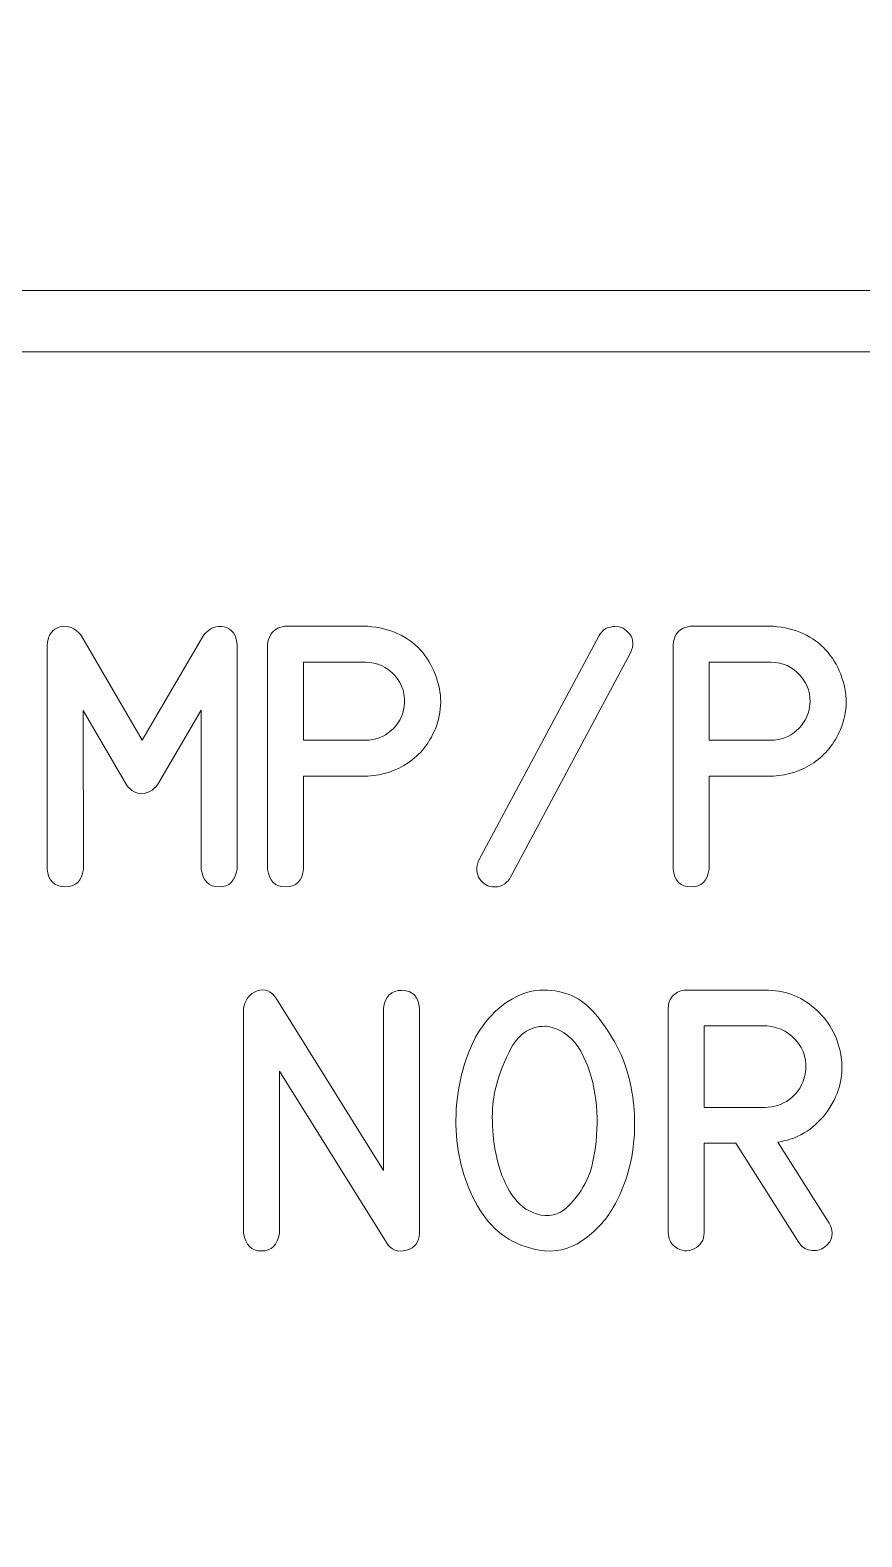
# Model space of a CAD drawing. Header units: millimetres. Extents: x -288 to 359, y -150 to 98.
# Drawn here: x -106.41 to -96.28, y -69.56 to -51.21 of the extents above; entities that cross this region are included whole.
import ezdxf

# ---------------------------------------------------------------- set-up
doc = ezdxf.new("R2010")
doc.units = ezdxf.units.MM
doc.header["$MEASUREMENT"] = 0
doc.layers.add('Cut', color=7, linetype='Continuous', plot=False)
doc.layers.add('Engrave', color=7, linetype='Continuous')

msp = doc.modelspace()

# ---------------------------------------------------------------- linework, layer by layer
at = {"layer": 'Cut', "color": 250, "lineweight": 9}
msp.add_open_spline([(-125.3294, 95.8698), (-125.5948, 95.8696), (-125.8492, 95.764), (-126.0368, 95.5762), (-126.0368, 95.5762), (-126.2243, 95.3885), (-126.3296, 95.1352), (-126.3294, 94.8698), (-126.3294, 94.8698), (-126.3294, 94.8698), (-126.3294, 90.3823), (-126.3294, 90.3823), (-126.3294, 90.3823), (-126.3292, 90.1169), (-126.2236, 89.8624), (-126.0359, 89.6749), (-126.0359, 89.6749), (-125.8481, 89.4874), (-125.5948, 89.3821), (-125.3294, 89.3823), (-125.3294, 89.3823), (-125.3294, 89.3823), (-122.8669, 89.3823), (-122.8669, 89.3823), (-122.8669, 89.3823), (-120.5447, 89.3823), (-118.3988, 88.1434), (-117.2377, 86.1323), (-117.2377, 86.1323), (-116.0766, 84.1212), (-116.0766, 81.6434), (-117.2377, 79.6323), (-117.2377, 79.6323), (-118.3988, 77.6212), (-120.5447, 76.3823), (-122.8669, 76.3823), (-122.8669, 76.3823), (-122.8669, 76.3823), (-125.3294, 76.3823), (-125.3294, 76.3823), (-125.3294, 76.3823), (-125.5948, 76.3821), (-125.8492, 76.2765), (-126.0368, 76.0887), (-126.0368, 76.0887), (-126.2243, 75.901), (-126.3296, 75.6477), (-126.3294, 75.3823), (-126.3294, 75.3823), (-126.3294, 75.3823), (-126.3294, 23.7073), (-126.3294, 23.7073), (-126.3294, 23.7073), (-126.3292, 23.4419), (-126.2236, 23.1874), (-126.0359, 22.9999), (-126.0359, 22.9999), (-125.8481, 22.8124), (-125.5948, 22.7071), (-125.3294, 22.7073), (-125.3294, 22.7073), (-125.3294, 22.7073), (-122.8669, 22.7073), (-122.8669, 22.7073), (-122.8669, 22.7073), (-120.5447, 22.7073), (-118.3988, 21.4684), (-117.2377, 19.4573), (-117.2377, 19.4573), (-116.0766, 17.4462), (-116.0766, 14.9684), (-117.2377, 12.9573), (-117.2377, 12.9573), (-118.3988, 10.9462), (-120.5447, 9.7073), (-122.8669, 9.7073), (-122.8669, 9.7073), (-122.8669, 9.7073), (-125.3294, 9.7073), (-125.3294, 9.7073), (-125.3294, 9.7073), (-125.5948, 9.7071), (-125.8492, 9.6015), (-126.0368, 9.4137), (-126.0368, 9.4137), (-126.2243, 9.226), (-126.3296, 8.9727), (-126.3294, 8.7073), (-126.3294, 8.7073), (-126.3294, 8.7073), (-126.3294, -62.0177), (-126.3294, -62.0177), (-126.3294, -62.0177), (-126.3292, -62.2831), (-126.2236, -62.5376), (-126.0359, -62.7251), (-126.0359, -62.7251), (-125.8481, -62.9126), (-125.5948, -63.0179), (-125.3294, -63.0177), (-125.3294, -63.0177), (-125.3294, -63.0177), (-122.8669, -63.0177), (-122.8669, -63.0177), (-122.8669, -63.0177), (-120.5447, -63.0177), (-118.3988, -64.2566), (-117.2377, -66.2677), (-117.2377, -66.2677), (-116.0766, -68.2788), (-116.0766, -70.7566), (-117.2377, -72.7677), (-117.2377, -72.7677), (-118.3988, -74.7788), (-120.5447, -76.0177), (-122.8669, -76.0177), (-122.8669, -76.0177), (-122.8669, -76.0177), (-125.3294, -76.0177), (-125.3294, -76.0177), (-125.3294, -76.0177), (-125.5948, -76.0179), (-125.8492, -76.1235), (-126.0368, -76.3113), (-126.0368, -76.3113), (-126.2243, -76.499), (-126.3296, -76.7523), (-126.3294, -77.0177), (-126.3294, -77.0177), (-126.3294, -77.0177), (-126.3294, -128.6927), (-126.3294, -128.6927), (-126.3294, -128.6927), (-126.3292, -128.9581), (-126.2236, -129.2126), (-126.0359, -129.4001), (-126.0359, -129.4001), (-125.8481, -129.5876), (-125.5948, -129.6929), (-125.3294, -129.6927), (-125.3294, -129.6927), (-125.3294, -129.6927), (-122.8669, -129.6927), (-122.8669, -129.6927), (-122.8669, -129.6927), (-120.5447, -129.6927), (-118.3988, -130.9316), (-117.2377, -132.9427), (-117.2377, -132.9427), (-116.0766, -134.9538), (-116.0766, -137.4316), (-117.2377, -139.4427), (-117.2377, -139.4427), (-118.3988, -141.4538), (-120.5447, -142.6927), (-122.8669, -142.6927), (-122.8669, -142.6927), (-122.8669, -142.6927), (-125.3294, -142.6927), (-125.3294, -142.6927), (-125.3294, -142.6927), (-125.5948, -142.6929), (-125.8492, -142.7985), (-126.0368, -142.9863), (-126.0368, -142.9863), (-126.2243, -143.174), (-126.3296, -143.4273), (-126.3294, -143.6927), (-126.3294, -143.6927), (-126.3294, -143.6927), (-126.3294, -148.1802), (-126.3294, -148.1802), (-126.3294, -148.1802), (-126.3292, -148.4456), (-126.2236, -148.7001), (-126.0359, -148.8876), (-126.0359, -148.8876), (-125.8481, -149.0751), (-125.5948, -149.1804), (-125.3294, -149.1802), (-125.3294, -149.1802), (-125.3294, -149.1802), (16.1206, -149.1802), (16.1206, -149.1802), (16.1206, -149.1802), (16.386, -149.1801), (16.6404, -149.0745), (16.828, -148.8867), (16.828, -148.8867), (17.0155, -148.6989), (17.1208, -148.4456), (17.1206, -148.1802), (17.1206, -148.1802), (17.1206, -148.1802), (17.1206, -143.6927), (17.1206, -143.6927), (17.1206, -143.6927), (17.1204, -143.4273), (17.0149, -143.1729), (16.8271, -142.9854), (16.8271, -142.9854), (16.6393, -142.7978), (16.386, -142.6926), (16.1206, -142.6927), (16.1206, -142.6927), (16.1206, -142.6927), (13.6581, -142.6927), (13.6581, -142.6927), (13.6581, -142.6927), (11.3359, -142.6927), (9.1901, -141.4538), (8.029, -139.4427), (8.029, -139.4427), (6.8678, -137.4316), (6.8678, -134.9538), (8.029, -132.9427), (8.029, -132.9427), (9.1901, -130.9316), (11.3359, -129.6927), (13.6581, -129.6927), (13.6581, -129.6927), (13.6581, -129.6927), (16.1206, -129.6927), (16.1206, -129.6927), (16.1206, -129.6927), (16.386, -129.6926), (16.6404, -129.587), (16.828, -129.3992), (16.828, -129.3992), (17.0155, -129.2114), (17.1208, -128.9581), (17.1206, -128.6927), (17.1206, -128.6927), (17.1206, -128.6927), (17.1206, -77.0177), (17.1206, -77.0177), (17.1206, -77.0177), (17.1204, -76.7523), (17.0149, -76.4979), (16.8271, -76.3104), (16.8271, -76.3104), (16.6393, -76.1228), (16.386, -76.0176), (16.1206, -76.0177), (16.1206, -76.0177), (16.1206, -76.0177), (13.6581, -76.0177), (13.6581, -76.0177), (13.6581, -76.0177), (11.3359, -76.0177), (9.1901, -74.7788), (8.029, -72.7677), (8.029, -72.7677), (6.8678, -70.7566), (6.8678, -68.2788), (8.029, -66.2677), (8.029, -66.2677), (9.1901, -64.2566), (11.3359, -63.0177), (13.6581, -63.0177), (13.6581, -63.0177), (13.6581, -63.0177), (16.1206, -63.0177), (16.1206, -63.0177), (16.1206, -63.0177), (16.386, -63.0176), (16.6404, -62.912), (16.828, -62.7242), (16.828, -62.7242), (17.0155, -62.5364), (17.1208, -62.2831), (17.1206, -62.0177), (17.1206, -62.0177), (17.1206, -62.0177), (17.1206, 8.7073), (17.1206, 8.7073), (17.1206, 8.7073), (17.1204, 8.9727), (17.0149, 9.2271), (16.8271, 9.4146), (16.8271, 9.4146), (16.6393, 9.6022), (16.386, 9.7074), (16.1206, 9.7073), (16.1206, 9.7073), (16.1206, 9.7073), (13.6581, 9.7073), (13.6581, 9.7073), (13.6581, 9.7073), (11.3359, 9.7073), (9.1901, 10.9462), (8.029, 12.9573), (8.029, 12.9573), (6.8678, 14.9684), (6.8678, 17.4462), (8.029, 19.4573), (8.029, 19.4573), (9.1901, 21.4684), (11.3359, 22.7073), (13.6581, 22.7073), (13.6581, 22.7073), (13.6581, 22.7073), (16.1206, 22.7073), (16.1206, 22.7073), (16.1206, 22.7073), (16.386, 22.7074), (16.6404, 22.813), (16.828, 23.0008), (16.828, 23.0008), (17.0155, 23.1886), (17.1208, 23.4419), (17.1206, 23.7073), (17.1206, 23.7073), (17.1206, 23.7073), (17.1206, 75.3823), (17.1206, 75.3823), (17.1206, 75.3823), (17.1204, 75.6477), (17.0149, 75.9021), (16.8271, 76.0896), (16.8271, 76.0896), (16.6393, 76.2772), (16.386, 76.3824), (16.1206, 76.3823), (16.1206, 76.3823), (16.1206, 76.3823), (13.6581, 76.3823), (13.6581, 76.3823), (13.6581, 76.3823), (11.3359, 76.3823), (9.1901, 77.6212), (8.029, 79.6323), (8.029, 79.6323), (6.8678, 81.6434), (6.8678, 84.1212), (8.029, 86.1323), (8.029, 86.1323), (9.1901, 88.1434), (11.3359, 89.3823), (13.6581, 89.3823), (13.6581, 89.3823), (13.6581, 89.3823), (16.1206, 89.3823), (16.1206, 89.3823), (16.1206, 89.3823), (16.386, 89.3824), (16.6404, 89.488), (16.828, 89.6758), (16.828, 89.6758), (17.0155, 89.8636), (17.1208, 90.1169), (17.1206, 90.3823), (17.1206, 90.3823), (17.1206, 90.3823), (17.1206, 94.8698), (17.1206, 94.8698), (17.1206, 94.8698), (17.1204, 95.1352), (17.0149, 95.3896), (16.8271, 95.5771), (16.8271, 95.5771), (16.6393, 95.7647), (16.386, 95.8699), (16.1206, 95.8698), (16.1206, 95.8698), (16.1206, 95.8698), (-125.3294, 95.8698), (-125.3294, 95.8698)], degree=3, knots=[0, 0, 0, 0, 0.0107527, 0.0107527, 0.0107527, 0.0107527, 0.0215054, 0.0215054, 0.0215054, 0.0215054, 0.0322581, 0.0322581, 0.0322581, 0.0322581, 0.0430108, 0.0430108, 0.0430108, 0.0430108, 0.0537634, 0.0537634, 0.0537634, 0.0537634, 0.0645161, 0.0645161, 0.0645161, 0.0645161, 0.0752688, 0.0752688, 0.0752688, 0.0752688, 0.0860215, 0.0860215, 0.0860215, 0.0860215, 0.0967742, 0.0967742, 0.0967742, 0.0967742, 0.1075269, 0.1075269, 0.1075269, 0.1075269, 0.1182796, 0.1182796, 0.1182796, 0.1182796, 0.1290323, 0.1290323, 0.1290323, 0.1290323, 0.1397849, 0.1397849, 0.1397849, 0.1397849, 0.1505376, 0.1505376, 0.1505376, 0.1505376, 0.1612903, 0.1612903, 0.1612903, 0.1612903, 0.172043, 0.172043, 0.172043, 0.172043, 0.1827957, 0.1827957, 0.1827957, 0.1827957, 0.1935484, 0.1935484, 0.1935484, 0.1935484, 0.2043011, 0.2043011, 0.2043011, 0.2043011, 0.2150538, 0.2150538, 0.2150538, 0.2150538, 0.2258065, 0.2258065, 0.2258065, 0.2258065, 0.2365591, 0.2365591, 0.2365591, 0.2365591, 0.2473118, 0.2473118, 0.2473118, 0.2473118, 0.2580645, 0.2580645, 0.2580645, 0.2580645, 0.2688172, 0.2688172, 0.2688172, 0.2688172, 0.2795699, 0.2795699, 0.2795699, 0.2795699, 0.2903226, 0.2903226, 0.2903226, 0.2903226, 0.3010753, 0.3010753, 0.3010753, 0.3010753, 0.311828, 0.311828, 0.311828, 0.311828, 0.3225806, 0.3225806, 0.3225806, 0.3225806, 0.3333333, 0.3333333, 0.3333333, 0.3333333, 0.344086, 0.344086, 0.344086, 0.344086, 0.3548387, 0.3548387, 0.3548387, 0.3548387, 0.3655914, 0.3655914, 0.3655914, 0.3655914, 0.3763441, 0.3763441, 0.3763441, 0.3763441, 0.3870968, 0.3870968, 0.3870968, 0.3870968, 0.3978495, 0.3978495, 0.3978495, 0.3978495, 0.4086022, 0.4086022, 0.4086022, 0.4086022, 0.4193548, 0.4193548, 0.4193548, 0.4193548, 0.4301075, 0.4301075, 0.4301075, 0.4301075, 0.4408602, 0.4408602, 0.4408602, 0.4408602, 0.4516129, 0.4516129, 0.4516129, 0.4516129, 0.4623656, 0.4623656, 0.4623656, 0.4623656, 0.4731183, 0.4731183, 0.4731183, 0.4731183, 0.483871, 0.483871, 0.483871, 0.483871, 0.4946237, 0.4946237, 0.4946237, 0.4946237, 0.5053763, 0.5053763, 0.5053763, 0.5053763, 0.516129, 0.516129, 0.516129, 0.516129, 0.5268817, 0.5268817, 0.5268817, 0.5268817, 0.5376344, 0.5376344, 0.5376344, 0.5376344, 0.5483871, 0.5483871, 0.5483871, 0.5483871, 0.5591398, 0.5591398, 0.5591398, 0.5591398, 0.5698925, 0.5698925, 0.5698925, 0.5698925, 0.5806452, 0.5806452, 0.5806452, 0.5806452, 0.5913978, 0.5913978, 0.5913978, 0.5913978, 0.6021505, 0.6021505, 0.6021505, 0.6021505, 0.6129032, 0.6129032, 0.6129032, 0.6129032, 0.6236559, 0.6236559, 0.6236559, 0.6236559, 0.6344086, 0.6344086, 0.6344086, 0.6344086, 0.6451613, 0.6451613, 0.6451613, 0.6451613, 0.655914, 0.655914, 0.655914, 0.655914, 0.6666667, 0.6666667, 0.6666667, 0.6666667, 0.6774194, 0.6774194, 0.6774194, 0.6774194, 0.688172, 0.688172, 0.688172, 0.688172, 0.6989247, 0.6989247, 0.6989247, 0.6989247, 0.7096774, 0.7096774, 0.7096774, 0.7096774, 0.7204301, 0.7204301, 0.7204301, 0.7204301, 0.7311828, 0.7311828, 0.7311828, 0.7311828, 0.7419355, 0.7419355, 0.7419355, 0.7419355, 0.7526882, 0.7526882, 0.7526882, 0.7526882, 0.7634409, 0.7634409, 0.7634409, 0.7634409, 0.7741935, 0.7741935, 0.7741935, 0.7741935, 0.7849462, 0.7849462, 0.7849462, 0.7849462, 0.7956989, 0.7956989, 0.7956989, 0.7956989, 0.8064516, 0.8064516, 0.8064516, 0.8064516, 0.8172043, 0.8172043, 0.8172043, 0.8172043, 0.827957, 0.827957, 0.827957, 0.827957, 0.8387097, 0.8387097, 0.8387097, 0.8387097, 0.8494624, 0.8494624, 0.8494624, 0.8494624, 0.8602151, 0.8602151, 0.8602151, 0.8602151, 0.8709677, 0.8709677, 0.8709677, 0.8709677, 0.8817204, 0.8817204, 0.8817204, 0.8817204, 0.8924731, 0.8924731, 0.8924731, 0.8924731, 0.9032258, 0.9032258, 0.9032258, 0.9032258, 0.9139785, 0.9139785, 0.9139785, 0.9139785, 0.9247312, 0.9247312, 0.9247312, 0.9247312, 0.9354839, 0.9354839, 0.9354839, 0.9354839, 0.9462366, 0.9462366, 0.9462366, 0.9462366, 0.9569892, 0.9569892, 0.9569892, 0.9569892, 0.9677419, 0.9677419, 0.9677419, 0.9677419, 0.9784946, 0.9784946, 0.9784946, 0.9784946, 1, 1, 1, 1], dxfattribs=at)
at = {"layer": 'Engrave', "color": 240, "lineweight": 9}
for points, knots in [([(-114.9258, -54.3759), (-114.9258, -54.3759), (-84.1751, -54.3759), (-84.1751, -54.3759), (-84.1751, -54.3759), (-84.1751, -54.3759), (-84.1751, -89.4095), (-84.1751, -89.4095), (-84.1751, -89.4095), (-84.1751, -89.4095), (-80.5846, -93), (-80.5846, -93), (-80.5846, -93), (-80.5846, -93), (-71.1944, -93), (-71.1944, -93), (-71.1944, -93), (-71.1944, -93), (-71.1944, -93.75), (-71.1944, -93.75), (-71.1944, -93.75), (-71.1944, -93.75), (-80.8953, -93.75), (-80.8953, -93.75), (-80.8953, -93.75), (-80.8953, -93.75), (-84.9251, -89.7202), (-84.9251, -89.7202), (-84.9251, -89.7202), (-84.9251, -89.7202), (-84.9251, -55.1259), (-84.9251, -55.1259), (-84.9251, -55.1259), (-84.9251, -55.1259), (-114.1758, -55.1259), (-114.1758, -55.1259), (-114.1758, -55.1259), (-114.1758, -55.1259), (-114.1758, -69.7473), (-114.1758, -69.7473), (-114.1758, -69.7473), (-114.1758, -69.7473), (-114.1758, -138.6677), (-114.1758, -138.6677), (-114.1758, -138.6677), (-114.1758, -138.6677), (-103.8034, -138.6677), (-103.8034, -138.6677), (-103.8034, -138.6677), (-103.8034, -138.6677), (-103.8034, -139.4177), (-103.8034, -139.4177), (-103.8034, -139.4177), (-103.8034, -139.4177), (-114.9258, -139.4177), (-114.9258, -139.4177), (-114.9258, -139.4177), (-114.9258, -139.4177), (-114.9258, -69.7473), (-114.9258, -69.7473), (-114.9258, -69.7473), (-114.9258, -69.7473), (-114.9258, -54.3759), (-114.9258, -54.3759)], [0, 0, 0, 0, 0.0588235, 0.0588235, 0.0588235, 0.0588235, 0.1176471, 0.1176471, 0.1176471, 0.1176471, 0.1764706, 0.1764706, 0.1764706, 0.1764706, 0.2352941, 0.2352941, 0.2352941, 0.2352941, 0.2941176, 0.2941176, 0.2941176, 0.2941176, 0.3529412, 0.3529412, 0.3529412, 0.3529412, 0.4117647, 0.4117647, 0.4117647, 0.4117647, 0.4705882, 0.4705882, 0.4705882, 0.4705882, 0.5294118, 0.5294118, 0.5294118, 0.5294118, 0.5882353, 0.5882353, 0.5882353, 0.5882353, 0.6470588, 0.6470588, 0.6470588, 0.6470588, 0.7058824, 0.7058824, 0.7058824, 0.7058824, 0.7647059, 0.7647059, 0.7647059, 0.7647059, 0.8235294, 0.8235294, 0.8235294, 0.8235294, 0.8823529, 0.8823529, 0.8823529, 0.8823529, 1, 1, 1, 1]), ([(-103.8865, -61.4267), (-103.9092, -61.5712), (-103.9822, -61.6437), (-104.1055, -61.6432), (-104.1055, -61.6432), (-104.2294, -61.6426), (-104.3019, -61.5701), (-104.3236, -61.4267), (-104.3236, -61.4267), (-104.3236, -61.4267), (-104.3236, -59.4906), (-104.3236, -59.4906), (-104.3236, -59.4906), (-104.3236, -59.4906), (-104.8553, -60.4002), (-104.8553, -60.4002), (-104.8553, -60.4002), (-104.912, -60.4685), (-104.9755, -60.5044), (-105.0453, -60.5076), (-105.0453, -60.5076), (-105.1152, -60.5103), (-105.1771, -60.4748), (-105.2321, -60.4002), (-105.2321, -60.4002), (-105.2321, -60.4002), (-105.7607, -59.4948), (-105.7607, -59.4948), (-105.7607, -59.4948), (-105.7607, -59.4948), (-105.7591, -61.4267), (-105.7591, -61.4267), (-105.7591, -61.4267), (-105.7755, -61.5701), (-105.8501, -61.6421), (-105.983, -61.6416), (-105.983, -61.6416), (-106.1158, -61.6411), (-106.1872, -61.5691), (-106.1978, -61.4267), (-106.1978, -61.4267), (-106.1978, -61.4267), (-106.1978, -58.6889), (-106.1978, -58.6889), (-106.1978, -58.6889), (-106.1893, -58.5699), (-106.1375, -58.499), (-106.0412, -58.4757), (-106.0412, -58.4757), (-105.9449, -58.4524), (-105.8613, -58.4852), (-105.7898, -58.5741), (-105.7898, -58.5741), (-105.7898, -58.5741), (-105.0443, -59.8562), (-105.0443, -59.8562), (-105.0443, -59.8562), (-105.0443, -59.8562), (-104.2907, -58.5741), (-104.2907, -58.5741), (-104.2907, -58.5741), (-104.2198, -58.4852), (-104.1368, -58.4529), (-104.042, -58.4767), (-104.042, -58.4767), (-103.9479, -58.5005), (-103.8955, -58.5709), (-103.8865, -58.6889), (-103.8865, -58.6889), (-103.8865, -58.6889), (-103.8865, -61.4267), (-103.8865, -61.4267)], [0, 0, 0, 0, 0.0526316, 0.0526316, 0.0526316, 0.0526316, 0.1052632, 0.1052632, 0.1052632, 0.1052632, 0.1578947, 0.1578947, 0.1578947, 0.1578947, 0.2105263, 0.2105263, 0.2105263, 0.2105263, 0.2631579, 0.2631579, 0.2631579, 0.2631579, 0.3157895, 0.3157895, 0.3157895, 0.3157895, 0.3684211, 0.3684211, 0.3684211, 0.3684211, 0.4210526, 0.4210526, 0.4210526, 0.4210526, 0.4736842, 0.4736842, 0.4736842, 0.4736842, 0.5263158, 0.5263158, 0.5263158, 0.5263158, 0.5789474, 0.5789474, 0.5789474, 0.5789474, 0.6315789, 0.6315789, 0.6315789, 0.6315789, 0.6842105, 0.6842105, 0.6842105, 0.6842105, 0.7368421, 0.7368421, 0.7368421, 0.7368421, 0.7894737, 0.7894737, 0.7894737, 0.7894737, 0.8421053, 0.8421053, 0.8421053, 0.8421053, 0.8947368, 0.8947368, 0.8947368, 0.8947368, 1, 1, 1, 1]), ([(-102.3223, -58.4688), (-102.3223, -58.4688), (-102.2927, -58.4688), (-102.2927, -58.4688), (-102.2927, -58.4688), (-102.1604, -58.4783), (-102.0387, -58.508), (-101.927, -58.5588), (-101.927, -58.5588), (-101.7133, -58.6588), (-101.5619, -58.8239), (-101.473, -59.0535), (-101.473, -59.0535), (-101.3841, -59.2826), (-101.3852, -59.5065), (-101.4757, -59.7245), (-101.4757, -59.7245), (-101.5492, -59.897), (-101.6577, -60.0324), (-101.8016, -60.1298), (-101.8016, -60.1298), (-101.945, -60.2277), (-102.1091, -60.2822), (-102.2927, -60.2933), (-102.2927, -60.2933), (-102.2927, -60.2933), (-102.3223, -60.2949), (-102.3223, -60.2949), (-102.3223, -60.2949), (-102.3223, -60.2949), (-103.0758, -60.2949), (-103.0758, -60.2949), (-103.0758, -60.2949), (-103.0758, -60.2949), (-103.0758, -61.4252), (-103.0758, -61.4252), (-103.0758, -61.4252), (-103.0944, -61.5707), (-103.1679, -61.6437), (-103.296, -61.6437), (-103.296, -61.6437), (-103.424, -61.6437), (-103.497, -61.5707), (-103.5145, -61.4252), (-103.5145, -61.4252), (-103.5145, -61.4252), (-103.5145, -58.6858), (-103.5145, -58.6858), (-103.5145, -58.6858), (-103.4992, -58.5577), (-103.4309, -58.4852), (-103.3097, -58.4688), (-103.3097, -58.4688), (-103.3097, -58.4688), (-103.296, -58.4688), (-103.296, -58.4688), (-103.296, -58.4688), (-103.296, -58.4688), (-102.3223, -58.4688), (-102.3223, -58.4688)], [0, 0, 0, 0, 0.0625, 0.0625, 0.0625, 0.0625, 0.125, 0.125, 0.125, 0.125, 0.1875, 0.1875, 0.1875, 0.1875, 0.25, 0.25, 0.25, 0.25, 0.3125, 0.3125, 0.3125, 0.3125, 0.375, 0.375, 0.375, 0.375, 0.4375, 0.4375, 0.4375, 0.4375, 0.5, 0.5, 0.5, 0.5, 0.5625, 0.5625, 0.5625, 0.5625, 0.625, 0.625, 0.625, 0.625, 0.6875, 0.6875, 0.6875, 0.6875, 0.75, 0.75, 0.75, 0.75, 0.8125, 0.8125, 0.8125, 0.8125, 0.875, 0.875, 0.875, 0.875, 1, 1, 1, 1]), ([(-99.475, -58.582), (-99.4437, -58.5259), (-99.4062, -58.4931), (-99.3623, -58.4836), (-99.3623, -58.4836), (-99.3183, -58.4736), (-99.294, -58.4688), (-99.2887, -58.4688), (-99.2887, -58.4688), (-99.2141, -58.4688), (-99.1527, -58.5011), (-99.1046, -58.5651), (-99.1046, -58.5651), (-99.0559, -58.6291), (-99.0532, -58.7043), (-99.0966, -58.7911), (-99.0966, -58.7911), (-99.0966, -58.7911), (-100.5597, -61.532), (-100.5597, -61.532), (-100.5597, -61.532), (-100.5724, -61.5559), (-100.5946, -61.5802), (-100.6264, -61.6056), (-100.6264, -61.6056), (-100.6587, -61.631), (-100.701, -61.6437), (-100.7539, -61.6437), (-100.7539, -61.6437), (-100.828, -61.6437), (-100.8873, -61.6114), (-100.9312, -61.5474), (-100.9312, -61.5474), (-100.9751, -61.4834), (-100.9793, -61.4066), (-100.9444, -61.3167), (-100.9444, -61.3167), (-100.9444, -61.3167), (-99.475, -58.582), (-99.475, -58.582)], [0, 0, 0, 0, 0.0909091, 0.0909091, 0.0909091, 0.0909091, 0.1818182, 0.1818182, 0.1818182, 0.1818182, 0.2727273, 0.2727273, 0.2727273, 0.2727273, 0.3636364, 0.3636364, 0.3636364, 0.3636364, 0.4545455, 0.4545455, 0.4545455, 0.4545455, 0.5454545, 0.5454545, 0.5454545, 0.5454545, 0.6363636, 0.6363636, 0.6363636, 0.6363636, 0.7272727, 0.7272727, 0.7272727, 0.7272727, 0.8181818, 0.8181818, 0.8181818, 0.8181818, 1, 1, 1, 1]), ([(-97.3848, -58.4688), (-97.3848, -58.4688), (-97.3552, -58.4688), (-97.3552, -58.4688), (-97.3552, -58.4688), (-97.2229, -58.4783), (-97.1012, -58.508), (-96.9895, -58.5588), (-96.9895, -58.5588), (-96.7758, -58.6588), (-96.6244, -58.8239), (-96.5355, -59.0535), (-96.5355, -59.0535), (-96.4466, -59.2826), (-96.4477, -59.5065), (-96.5382, -59.7245), (-96.5382, -59.7245), (-96.6117, -59.897), (-96.7202, -60.0324), (-96.8641, -60.1298), (-96.8641, -60.1298), (-97.0075, -60.2277), (-97.1716, -60.2822), (-97.3552, -60.2933), (-97.3552, -60.2933), (-97.3552, -60.2933), (-97.3848, -60.2949), (-97.3848, -60.2949), (-97.3848, -60.2949), (-97.3848, -60.2949), (-98.1383, -60.2949), (-98.1383, -60.2949), (-98.1383, -60.2949), (-98.1383, -60.2949), (-98.1383, -61.4252), (-98.1383, -61.4252), (-98.1383, -61.4252), (-98.1569, -61.5707), (-98.2304, -61.6437), (-98.3585, -61.6437), (-98.3585, -61.6437), (-98.4865, -61.6437), (-98.5595, -61.5707), (-98.577, -61.4252), (-98.577, -61.4252), (-98.577, -61.4252), (-98.577, -58.6858), (-98.577, -58.6858), (-98.577, -58.6858), (-98.5617, -58.5577), (-98.4934, -58.4852), (-98.3722, -58.4688), (-98.3722, -58.4688), (-98.3722, -58.4688), (-98.3585, -58.4688), (-98.3585, -58.4688), (-98.3585, -58.4688), (-98.3585, -58.4688), (-97.3848, -58.4688), (-97.3848, -58.4688)], [0, 0, 0, 0, 0.0625, 0.0625, 0.0625, 0.0625, 0.125, 0.125, 0.125, 0.125, 0.1875, 0.1875, 0.1875, 0.1875, 0.25, 0.25, 0.25, 0.25, 0.3125, 0.3125, 0.3125, 0.3125, 0.375, 0.375, 0.375, 0.375, 0.4375, 0.4375, 0.4375, 0.4375, 0.5, 0.5, 0.5, 0.5, 0.5625, 0.5625, 0.5625, 0.5625, 0.625, 0.625, 0.625, 0.625, 0.6875, 0.6875, 0.6875, 0.6875, 0.75, 0.75, 0.75, 0.75, 0.8125, 0.8125, 0.8125, 0.8125, 0.875, 0.875, 0.875, 0.875, 1, 1, 1, 1]), ([(-102.3223, -58.9059), (-102.3223, -58.9059), (-103.0758, -58.9059), (-103.0758, -58.9059), (-103.0758, -58.9059), (-103.0758, -58.9059), (-103.0758, -59.8562), (-103.0758, -59.8562), (-103.0758, -59.8562), (-103.0758, -59.8562), (-102.3223, -59.8562), (-102.3223, -59.8562), (-102.3223, -59.8562), (-102.2043, -59.8562), (-102.1006, -59.8171), (-102.0101, -59.7382), (-102.0101, -59.7382), (-101.9196, -59.6599), (-101.8667, -59.5615), (-101.8509, -59.444), (-101.8509, -59.444), (-101.8323, -59.3012), (-101.871, -59.1757), (-101.9657, -59.0678), (-101.9657, -59.0678), (-102.0609, -58.9599), (-102.18, -58.9059), (-102.3223, -58.9059)], [0, 0, 0, 0, 0.125, 0.125, 0.125, 0.125, 0.25, 0.25, 0.25, 0.25, 0.375, 0.375, 0.375, 0.375, 0.5, 0.5, 0.5, 0.5, 0.625, 0.625, 0.625, 0.625, 0.75, 0.75, 0.75, 0.75, 1, 1, 1, 1]), ([(-97.3848, -58.9059), (-97.3848, -58.9059), (-98.1383, -58.9059), (-98.1383, -58.9059), (-98.1383, -58.9059), (-98.1383, -58.9059), (-98.1383, -59.8562), (-98.1383, -59.8562), (-98.1383, -59.8562), (-98.1383, -59.8562), (-97.3848, -59.8562), (-97.3848, -59.8562), (-97.3848, -59.8562), (-97.2668, -59.8562), (-97.1631, -59.8171), (-97.0726, -59.7382), (-97.0726, -59.7382), (-96.9821, -59.6599), (-96.9292, -59.5615), (-96.9134, -59.444), (-96.9134, -59.444), (-96.8948, -59.3012), (-96.9335, -59.1757), (-97.0282, -59.0678), (-97.0282, -59.0678), (-97.1234, -58.9599), (-97.2425, -58.9059), (-97.3848, -58.9059)], [0, 0, 0, 0, 0.125, 0.125, 0.125, 0.125, 0.25, 0.25, 0.25, 0.25, 0.375, 0.375, 0.375, 0.375, 0.5, 0.5, 0.5, 0.5, 0.625, 0.625, 0.625, 0.625, 0.75, 0.75, 0.75, 0.75, 1, 1, 1, 1]), ([(-101.6667, -65.8614), (-101.6667, -65.9699), (-101.719, -66.0387), (-101.8238, -66.0683), (-101.8238, -66.0683), (-101.9291, -66.0974), (-102.0101, -66.0667), (-102.0683, -65.9757), (-102.0683, -65.9757), (-102.0683, -65.9757), (-103.3705, -63.8877), (-103.3705, -63.8877), (-103.3705, -63.8877), (-103.3705, -63.8877), (-103.3705, -65.8614), (-103.3705, -65.8614), (-103.3705, -65.8614), (-103.3933, -66.0059), (-103.4663, -66.0784), (-103.5896, -66.0784), (-103.5896, -66.0784), (-103.7134, -66.0784), (-103.7859, -66.0059), (-103.8076, -65.8614), (-103.8076, -65.8614), (-103.8076, -65.8614), (-103.8076, -63.1236), (-103.8076, -63.1236), (-103.8076, -63.1236), (-103.7923, -63.0162), (-103.7372, -62.9453), (-103.6425, -62.9109), (-103.6425, -62.9109), (-103.5478, -62.877), (-103.4689, -62.9093), (-103.406, -63.0072), (-103.406, -63.0072), (-103.406, -63.0072), (-102.1037, -65.0984), (-102.1037, -65.0984), (-102.1037, -65.0984), (-102.1037, -65.0984), (-102.1037, -63.1236), (-102.1037, -63.1236), (-102.1037, -63.1236), (-102.0842, -62.976), (-102.009, -62.9024), (-101.8783, -62.904), (-101.8783, -62.904), (-101.7476, -62.9056), (-101.6772, -62.9786), (-101.6667, -63.1236), (-101.6667, -63.1236), (-101.6667, -63.1236), (-101.6667, -65.8614), (-101.6667, -65.8614)], [0, 0, 0, 0, 0.0666667, 0.0666667, 0.0666667, 0.0666667, 0.1333333, 0.1333333, 0.1333333, 0.1333333, 0.2, 0.2, 0.2, 0.2, 0.2666667, 0.2666667, 0.2666667, 0.2666667, 0.3333333, 0.3333333, 0.3333333, 0.3333333, 0.4, 0.4, 0.4, 0.4, 0.4666667, 0.4666667, 0.4666667, 0.4666667, 0.5333333, 0.5333333, 0.5333333, 0.5333333, 0.6, 0.6, 0.6, 0.6, 0.6666667, 0.6666667, 0.6666667, 0.6666667, 0.7333333, 0.7333333, 0.7333333, 0.7333333, 0.8, 0.8, 0.8, 0.8, 0.8666667, 0.8666667, 0.8666667, 0.8666667, 1, 1, 1, 1]), ([(-99.1595, -63.8136), (-99.0648, -64.0999), (-99.0288, -64.3967), (-99.0521, -64.7047), (-99.0521, -64.7047), (-99.0754, -65.0127), (-99.16, -65.2936), (-99.3055, -65.5482), (-99.3055, -65.5482), (-99.3976, -65.7064), (-99.523, -65.8408), (-99.6823, -65.9514), (-99.6823, -65.9514), (-99.8416, -66.062), (-100.0173, -66.1006), (-100.2093, -66.0673), (-100.2093, -66.0673), (-100.5226, -66.0128), (-100.7623, -65.8493), (-100.9285, -65.5778), (-100.9285, -65.5778), (-101.0951, -65.3058), (-101.1904, -65.0031), (-101.2147, -64.6698), (-101.2147, -64.6698), (-101.2391, -64.3364), (-101.1941, -64.012), (-101.0798, -63.6956), (-101.0798, -63.6956), (-100.9655, -63.3792), (-100.7835, -63.1495), (-100.5332, -63.0056), (-100.5332, -63.0056), (-100.4115, -62.9352), (-100.2834, -62.9003), (-100.1506, -62.9003), (-100.1506, -62.9003), (-99.8961, -62.9003), (-99.6887, -62.9961), (-99.5273, -63.1876), (-99.5273, -63.1876), (-99.3659, -63.3797), (-99.2436, -63.5882), (-99.1595, -63.8136)], [0, 0, 0, 0, 0.0833333, 0.0833333, 0.0833333, 0.0833333, 0.1666667, 0.1666667, 0.1666667, 0.1666667, 0.25, 0.25, 0.25, 0.25, 0.3333333, 0.3333333, 0.3333333, 0.3333333, 0.4166667, 0.4166667, 0.4166667, 0.4166667, 0.5, 0.5, 0.5, 0.5, 0.5833333, 0.5833333, 0.5833333, 0.5833333, 0.6666667, 0.6666667, 0.6666667, 0.6666667, 0.75, 0.75, 0.75, 0.75, 0.8333333, 0.8333333, 0.8333333, 0.8333333, 1, 1, 1, 1]), ([(-96.6777, -65.7387), (-96.6116, -65.8556), (-96.6301, -65.9535), (-96.7333, -66.0334), (-96.7333, -66.0334), (-96.783, -66.0683), (-96.8402, -66.0805), (-96.9048, -66.0689), (-96.9048, -66.0689), (-96.9693, -66.0577), (-97.0164, -66.0255), (-97.0466, -65.9731), (-97.0466, -65.9731), (-97.0466, -65.9731), (-97.8107, -64.765), (-97.8107, -64.765), (-97.8107, -64.765), (-97.8107, -64.765), (-98.1985, -64.765), (-98.1985, -64.765), (-98.1985, -64.765), (-98.1985, -64.765), (-98.1985, -65.8567), (-98.1985, -65.8567), (-98.1985, -65.8567), (-98.1985, -65.9466), (-98.2393, -66.0112), (-98.3208, -66.0514), (-98.3208, -66.0514), (-98.4028, -66.0911), (-98.479, -66.0837), (-98.5504, -66.0286), (-98.5504, -66.0286), (-98.607, -65.9863), (-98.6356, -65.9292), (-98.6356, -65.8567), (-98.6356, -65.8567), (-98.6356, -65.8567), (-98.6356, -63.1173), (-98.6356, -63.1173), (-98.6356, -63.1173), (-98.6356, -63.0575), (-98.6144, -63.0061), (-98.5726, -62.9638), (-98.5726, -62.9638), (-98.5308, -62.9215), (-98.4795, -62.9003), (-98.4186, -62.9003), (-98.4186, -62.9003), (-98.4186, -62.9003), (-97.4561, -62.9003), (-97.4561, -62.9003), (-97.4561, -62.9003), (-97.2244, -62.9003), (-97.0233, -62.9739), (-96.8529, -63.121), (-96.8529, -63.121), (-96.6825, -63.2686), (-96.5761, -63.4554), (-96.5349, -63.6819), (-96.5349, -63.6819), (-96.4915, -63.9247), (-96.5428, -64.1517), (-96.6894, -64.3629), (-96.6894, -64.3629), (-96.8354, -64.5745), (-97.0296, -64.7026), (-97.2715, -64.7481), (-97.2715, -64.7481), (-97.2715, -64.7481), (-97.3011, -64.7529), (-97.3011, -64.7529), (-97.3011, -64.7529), (-97.3011, -64.7529), (-96.6777, -65.7387), (-96.6777, -65.7387)], [0, 0, 0, 0, 0.05, 0.05, 0.05, 0.05, 0.1, 0.1, 0.1, 0.1, 0.15, 0.15, 0.15, 0.15, 0.2, 0.2, 0.2, 0.2, 0.25, 0.25, 0.25, 0.25, 0.3, 0.3, 0.3, 0.3, 0.35, 0.35, 0.35, 0.35, 0.4, 0.4, 0.4, 0.4, 0.45, 0.45, 0.45, 0.45, 0.5, 0.5, 0.5, 0.5, 0.55, 0.55, 0.55, 0.55, 0.6, 0.6, 0.6, 0.6, 0.65, 0.65, 0.65, 0.65, 0.7, 0.7, 0.7, 0.7, 0.75, 0.75, 0.75, 0.75, 0.8, 0.8, 0.8, 0.8, 0.85, 0.85, 0.85, 0.85, 0.9, 0.9, 0.9, 0.9, 1, 1, 1, 1]), ([(-100.1379, -63.3406), (-100.3279, -63.3406), (-100.4718, -63.4427), (-100.5697, -63.6475), (-100.5697, -63.6475), (-100.6676, -63.8522), (-100.729, -64.0269), (-100.7549, -64.1713), (-100.7549, -64.1713), (-100.7745, -64.2771), (-100.7819, -64.4047), (-100.7766, -64.5544), (-100.7766, -64.5544), (-100.7713, -64.7042), (-100.7496, -64.8523), (-100.7115, -64.9984), (-100.7115, -64.9984), (-100.6734, -65.145), (-100.6157, -65.2767), (-100.5395, -65.3937), (-100.5395, -65.3937), (-100.4628, -65.5111), (-100.3628, -65.5889), (-100.239, -65.627), (-100.239, -65.627), (-100.094, -65.6725), (-99.9691, -65.6439), (-99.8643, -65.5413), (-99.8643, -65.5413), (-99.7596, -65.4381), (-99.6802, -65.3291), (-99.6262, -65.2132), (-99.6262, -65.2132), (-99.5717, -65.0942), (-99.5341, -64.9386), (-99.514, -64.7449), (-99.514, -64.7449), (-99.4939, -64.5518), (-99.4987, -64.3586), (-99.5278, -64.166), (-99.5278, -64.166), (-99.5574, -63.9734), (-99.6151, -63.7999), (-99.7008, -63.6453), (-99.7008, -63.6453), (-99.7865, -63.4908), (-99.9088, -63.3924), (-100.0665, -63.3501), (-100.0665, -63.3501), (-100.0871, -63.3437), (-100.1109, -63.3406), (-100.1379, -63.3406)], [0, 0, 0, 0, 0.0714286, 0.0714286, 0.0714286, 0.0714286, 0.1428571, 0.1428571, 0.1428571, 0.1428571, 0.2142857, 0.2142857, 0.2142857, 0.2142857, 0.2857143, 0.2857143, 0.2857143, 0.2857143, 0.3571429, 0.3571429, 0.3571429, 0.3571429, 0.4285714, 0.4285714, 0.4285714, 0.4285714, 0.5, 0.5, 0.5, 0.5, 0.5714286, 0.5714286, 0.5714286, 0.5714286, 0.6428571, 0.6428571, 0.6428571, 0.6428571, 0.7142857, 0.7142857, 0.7142857, 0.7142857, 0.7857143, 0.7857143, 0.7857143, 0.7857143, 0.8571429, 0.8571429, 0.8571429, 0.8571429, 1, 1, 1, 1]), ([(-97.4561, -64.3295), (-97.3503, -64.3295), (-97.2529, -64.2978), (-97.1635, -64.2332), (-97.1635, -64.2332), (-97.0741, -64.1692), (-97.0143, -64.0856), (-96.9831, -63.9824), (-96.9831, -63.9824), (-96.9344, -63.8231), (-96.9566, -63.6792), (-97.0497, -63.5506), (-97.0497, -63.5506), (-97.1429, -63.422), (-97.2709, -63.3511), (-97.4339, -63.3374), (-97.4339, -63.3374), (-97.4339, -63.3374), (-98.1985, -63.3374), (-98.1985, -63.3374), (-98.1985, -63.3374), (-98.1985, -63.3374), (-98.1985, -64.3295), (-98.1985, -64.3295), (-98.1985, -64.3295), (-98.1985, -64.3295), (-97.4561, -64.3295), (-97.4561, -64.3295)], [0, 0, 0, 0, 0.125, 0.125, 0.125, 0.125, 0.25, 0.25, 0.25, 0.25, 0.375, 0.375, 0.375, 0.375, 0.5, 0.5, 0.5, 0.5, 0.625, 0.625, 0.625, 0.625, 0.75, 0.75, 0.75, 0.75, 1, 1, 1, 1])]:
    msp.add_open_spline(points, degree=3, knots=knots, dxfattribs=at)

doc.saveas('drawing.dxf')
